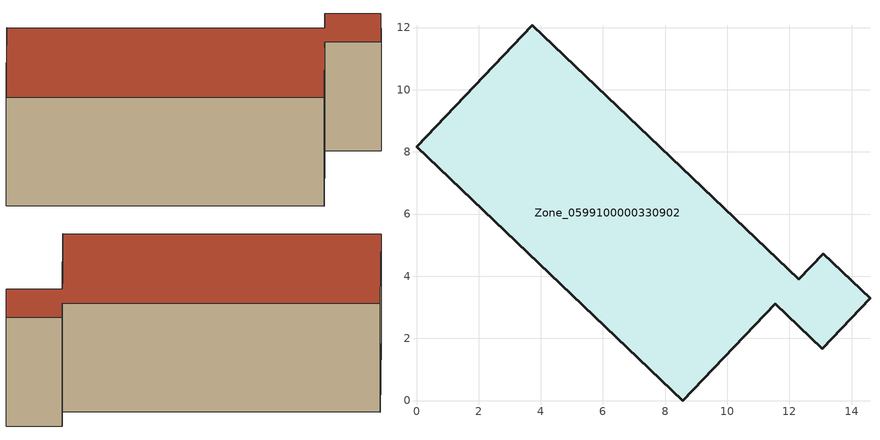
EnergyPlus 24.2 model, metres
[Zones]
Zone_0599100000330902
 floor ground (C_G): 0,8.17 3.72,12.07 12.3,3.91 13.08,4.73 14.59,3.29 13.06,1.67 11.54,3.12 8.57,0 z3.19
 wall outside (C_F): 3.72,12.07 0,8.17 8.57,0 11.54,3.12 13.06,1.67 14.59,3.29 13.08,4.73 12.3,3.91 3.72,12.07 z3.19:7.79
 roof outside (C_R): 14.59,3.29 13.08,4.73 12.3,3.91 3.72,12.07 0,8.17 8.57,0 11.54,3.12 13.06,1.67 z7.79
[BUILDING]
Pand.0599100000330902: North Axis=0; Terrain=City; Loads Convergence Tolerance Value=0.04; Temperature Convergence Tolerance Value=0.4; Solar Distribution=FullExterior; Maximum Number of Warmup Days=25; Minimum Number of Warmup Days=1
[Site:Location]
Rotterdam.The.Hague.AP_ZH_NLD Design_Conditions: Latitude=51.96; Longitude=4.45; Time Zone=1; Elevation=-4.5
[SITE:GROUNDTEMPERATURE:BUILDINGSURFACE]
18, 18, 18, 18, 18, 18, 18, 18, 18, 18, 18, 18
[MATERIAL] Thermal Absorptance=0.9; Solar Absorptance=0.7; Visible Absorptance=0.7
Name | Roughness | Thickness | Conductivity | Density | Specific Heat
G.TI.1975-1991 | MediumSmooth | 0.15 | 0.288461 | 540 | 1210
F.TI.1975-1991 | Rough | 0.3 | 0.230769 | 1920 | 840
R.TI.1975-1991 | MediumRough | 0.2 | 0.153846 | 1500 | 1000
[CONSTRUCTION]
C_G: G.TI.1975-1991
C_F: F.TI.1975-1991
C_R: R.TI.1975-1991
[ZONE]
Zone_0599100000330902: Type=1; Multiplier=1; Ceiling Height=Autocalculate; Volume=Autocalculate; Floor Area=autocalculate; Part of Total Floor Area=Yes
[ZONEINFILTRATION:DESIGNFLOWRATE]
Infil_Zone_0599100000330902: Zone or ZoneList or Space or SpaceList=Zone_0599100000330902; Schedule=AlwaysOn; Design Flow Rate Calculation Method=Flow/Area; Flow Rate per Floor Area=0.003; Constant Term Coefficient=1; Temperature Term Coefficient=0; Velocity Term Coefficient=0; Velocity Squared Term Coefficient=0
[HVACTEMPLATE:ZONE:IDEALLOADSAIRSYSTEM]
Zone_0599100000330902: Maximum Heating Supply Air Temperature=50; Minimum Cooling Supply Air Temperature=13; Maximum Heating Supply Air Humidity Ratio=0.0156; Minimum Cooling Supply Air Humidity Ratio=0.0077; Heating Limit=NoLimit; Cooling Limit=NoLimit; Dehumidification Control Type=ConstantSensibleHeatRatio; Cooling Sensible Heat Ratio=0.7; Dehumidification Setpoint=60; Humidification Control Type=None; Humidification Setpoint=30; Outdoor Air Method=None; Outdoor Air Flow Rate per Person=0.00944; Outdoor Air Flow Rate per Zone Floor Area=0; Outdoor Air Flow Rate per Zone=0; Demand Controlled Ventilation Type=None; Outdoor Air Economizer Type=NoEconomizer; Heat Recovery Type=None; Sensible Heat Recovery Effectiveness=0.7; Latent Heat Recovery Effectiveness=0.65
[ZONECONTROL:THERMOSTAT]
ThermostatControl_Zone_0599100000330902: Zone or ZoneList=Zone_0599100000330902; Control Type Schedule=DualSetpointControlType; Control 1=Thermostat_Zone_0599100000330902; Temperature Difference Between Cutout And Setpoint=0
[THERMOSTATSETPOINT:DUALSETPOINT]
Thermostat_Zone_0599100000330902: Heating Setpoint Temperature Schedule=HeatingSetpoint_Zone_0599100000330902; Cooling Setpoint Temperature Schedule=CoolingSetpoint_Zone_0599100000330902
[SCHEDULE:COMPACT]
HeatingSetpoint_Zone_0599100000330902: Through: 12/31, For: AllDays, Until: 24:00, 21
CoolingSetpoint_Zone_0599100000330902: Through: 12/31, For: AllDays, Until: 24:00, 24
DualSetpointControlType: Through: 12/31, For: AllDays, Until: 24:00, 4
AlwaysOn: Through: 12/31, For: AllDays, Until: 24:00, 1
